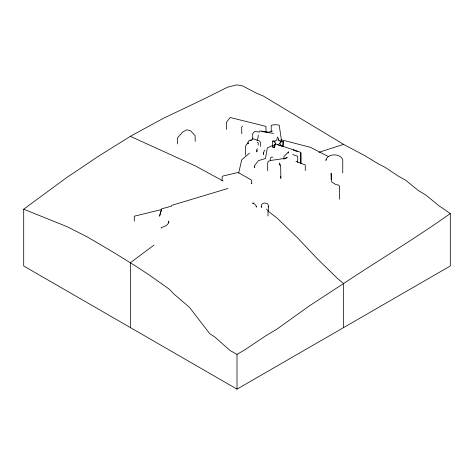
<?xml version="1.0" encoding="UTF-8"?>
<svg xmlns="http://www.w3.org/2000/svg" width="474" height="474" viewBox="0 0 474 474"><rect width="100%" height="100%" fill="white"/><g stroke="black" fill="none" stroke-linecap="round" stroke-linejoin="round"><path stroke-width="0.71" d="M263.55 153.025L264.48 149.932M283.156 146.484L283.156 141.376L279.968 140.944L280.952 142.715L280.324 141.074L278.475 139.866M252.95 203.518L252.92 203.174M168.703 222.976L168.738 221.068L168.738 221.791M276.046 140.417L275.512 140.914L272.704 141.116L272.295 146.567L272.414 145.565L267.33 147.888L265.464 158.529L258.454 160.633L254.562 165.544L254.414 167.535L254.651 166.866M275.329 143.865L275.335 142.739L275.512 143.45L272.254 147.147L274.227 147.195L275.495 143.853L273.996 147.734L274.227 147.195M238.623 173.247L241.699 159.797L249.52 153.126M326.112 159.537L325.893 160.425C327.096 152.995 341.043 153.203 342.755 160.064L342.755 172.974M263.597 154.109L263.55 154.471L263.55 152.901M161.356 210.225L159.56 216.197L161.557 208.838L171.529 206.149L171.529 205.426L227.899 188.468M261.524 207.055L261.826 206.391M274.582 142.123L274.914 141.353M248.026 143.859L248.37 142.769L246.32 144.706L245.491 146.632L245.491 155.247M168.703 222.253C167.808 225.488 164.229 226.845 161.243 227.437L161.243 228.166M288.109 153.173L288.642 151.804L283.979 156.444L283.979 159.341M257.026 140.428L257.98 137.975L258.265 135.072M274.559 142.354L274.932 141.661M242.546 126.173L241.669 127.299L241.793 133.834M257.803 150.525L256.321 151.923L256.493 149.825L257.536 148.694M23.7 209.206L66.33 177.821L98.58 156.153L130.824 136.038L163.074 118.482L203.66 99.137L227.567 87.186L237 84.858L242.7 85.96L256.932 93.431L263.052 95.902L344.45 144.854L364.802 155.656L378.027 163.69L385.155 167.363L398.213 176.079L405.501 180.126L418.394 190.589L425.853 195.033L438.58 205.479L450.3 213.596L450.3 265.991L237 389.142L23.7 265.991L23.7 209.206L67.296 226.756L87.649 237.113L113.807 252.535L133.994 265.049L148.706 274.612L169.052 289.01L174.361 294.407L189.404 307.235L209.757 333.732L214.728 336.913L230.109 350.517L237 354.392L237 389.142M153.985 245.099L130.35 262.756L130.35 327.564M450.3 213.596L431.174 226.862L405.815 243.512L365.318 269.291L309.078 306.068L276.834 329.223L266.524 335.272L244.584 349.984L237 354.392M285.395 158.34L287.09 157.646M287.208 157.593L284.933 158.405L270.927 160.437L268.195 161.32L267.68 163.311L267.68 170.8M273.51 133.39L261.802 131.571M272.366 130.996L268.711 132.258L259.959 130.895L259.468 132.116L254.763 131.434L252.701 133.638L252.701 139.386M318.961 152.296L343.65 144.369M161.557 209.561L134.284 216.197L134.284 221.204M272.704 141.116L274.096 141.145M280.371 141.305L283.156 141.376L282.782 146.703M280.922 139.729L310.375 147.29L328.352 156.556M275.495 143.853L299.995 152.065L300.895 152.747L300.895 163.5M292.654 154.56L297.725 156.254L297.725 162.44M295.924 161.332L305.274 164.97L305.274 170.616M257.127 142.496L258.223 142.887L258.223 145.056M277.847 144.754L281.817 146.205L279.779 143.45L279.482 143.652L279.749 142.958L279.879 143.978M297.5 151.556L293.507 149.885L295.764 150.922M130.35 136.334L195.46 165.959L223.07 181.027M268.189 211.214L277.106 218.141L297.453 237.741L317.805 259.266L338.158 279.073L343.65 283.565L343.65 327.564M272.876 157.279C271.039 155.946 269.605 159.234 270.47 160.668M266.548 208.957L268.011 211.019L268.011 216.031M268.011 206.391L268.296 206.948M256.179 206.48L256.393 207.114C257.044 205.473 251.676 201.515 252.92 203.346M251.546 183.148L251.73 183.782L251.694 180.558L251.285 179.966L238.138 172.477L222.922 176.038L222.116 177.134L222.116 180.718M280.045 165.402L279.53 163.05L280.667 166.842L280.869 178.597M281.627 141.465L279.198 125.142L275.56 124.662L271.217 125.213L271.217 131.677M280.667 176.5L280.804 177.898M266.05 132.169L265.938 126.362L230.21 117.516L226.536 122.209L226.673 129.473M195.211 141.4L195.104 135.617L190.643 130.83L186.886 129.775L182.561 132.08L177.306 138.141L177.412 143.924M339.431 199.246L339.36 185.998L338.525 185.091L335.782 184.546L331.782 182.028L331.148 173.247L331.148 179.699M300.83 152.942L300.83 163.086M278.546 140.5L278.546 139.078L277.705 137.016L276.863 139.078L276.863 140.5M268.32 210.96C269.131 207.772 269.137 202.439 264.622 203.091C262.3 202.961 260.582 205.052 261.524 207.399M260.587 146.448L260.587 142.828L259.758 141.133L252.731 138.651L250.681 140.582L251.267 140.428L250.171 140.043L249.01 140.571L247.855 142.224L247.855 143.675"/></g></svg>
